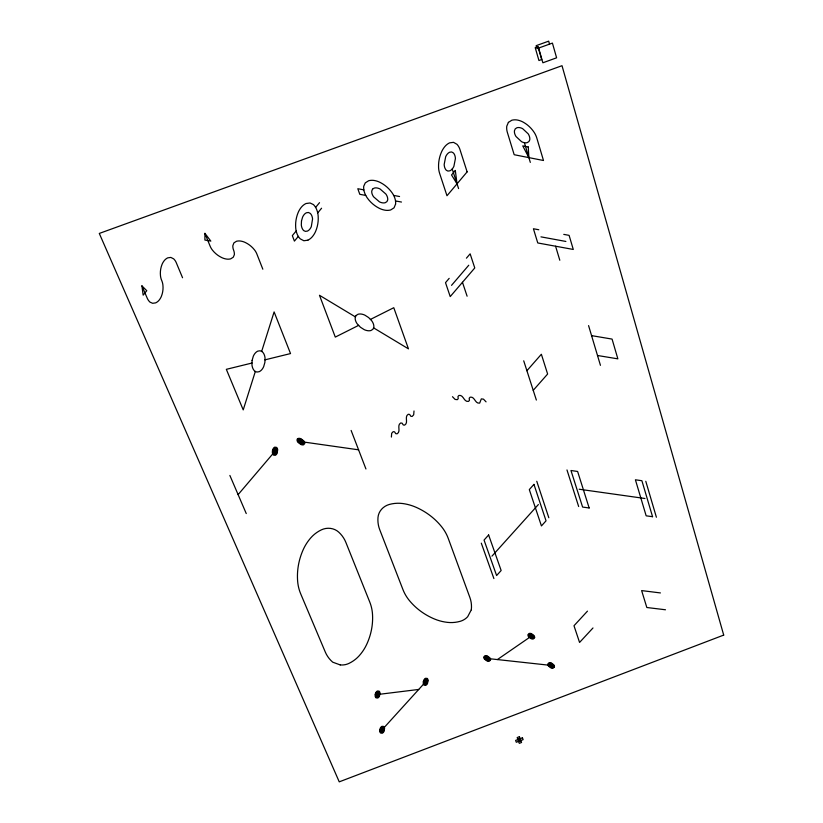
<?xml version="1.0" encoding="UTF-8"?>
<svg xmlns="http://www.w3.org/2000/svg" width="823" height="823" viewBox="0 0 823 823"><rect width="100%" height="100%" fill="white"/><g stroke="black" fill="none" stroke-linecap="round" stroke-linejoin="round"><path stroke-width="1.23" d="M204.927 233.351L204.906 240.059L210.811 241.088L204.927 233.351L210.071 246.026A16.82 16.254 35.7 0 0 212.488 250.182A25.41 24.587 37.2 0 0 221.685 257.558A16.789 16.234 35.2 0 0 226.263 259.019A10.699 10.349 33.8 0 0 230.707 258.844L233.248 257.229L234.36 254.698A11.357 10.966 32.5 0 0 233.578 250.079A10.658 10.349 34.8 0 1 232.837 245.707L233.907 242.898L236.458 241.273A10.648 10.329 33.3 0 1 240.913 241.108A16.645 16.141 31.7 0 1 245.48 242.59A25.102 24.32 29.8 0 1 254.554 249.966A16.614 16.121 31.1 0 1 256.899 254.101L262.825 269.203M255.346 371.42L243.217 409.885L226.335 369.332L252.013 363.025M261.632 351.483L274.11 311.917L290.529 353.571L264.975 359.846M296.187 230.965L292.33 235.625L294.418 241.108L298.307 236.396M315.61 207.427L319.53 202.664M317.709 212.92L321.577 208.229M238.114 494.623L275.026 451.23M449.183 278.349L445.51 282.659L450.222 296.589L474.768 267.959L470.139 253.834L466.425 258.175M451.539 285.344L468.76 265.232M526.905 370.72L541.369 354.26L547.624 374.033L533.232 390.339M491.979 556.132L538.376 504.561M382.15 729.764L425.676 681.794M587.468 611.139L573.991 625.747L579.567 642.444L592.982 627.97M497.401 659.562L531.288 636.189M358.622 325.373L335.29 337.091L319.478 295.282L355.485 316.958M370.432 319.437L393.775 307.709L408.455 348.849L373.591 327.863M517.852 739.414L520.105 738.56M518.624 741.502L520.866 740.638M377.582 694.519L418.732 689.448M487.165 658.451L551.143 665.437M665.488 609.771L646.827 607.508L641.631 590.595L660.416 592.93M579.176 489.232L644.985 498.501M300.909 441.622L358.571 449.821M597.508 355.495L617.857 358.849L612.075 339.086L591.572 335.63M540.958 236.859L565.885 241.448M365.751 195.421L359.795 194.31L357.81 188.724L363.859 189.856M395.513 200.946L401.47 202.047M538.798 229.751L533.417 228.753L537.769 242.96L573.281 249.451L569.105 235.357L563.776 234.38M393.672 195.421L399.567 196.522M141.916 285.869L146.772 290.714L143.161 295.159L141.916 285.869L147.266 298.265A11.429 10.822 25.8 0 0 150.012 302.154L152.656 303.296L155.691 302.864A10.792 10.195 26.1 0 0 159.096 300.189A16.944 15.997 26.7 0 0 161.421 296.229A25.698 24.217 27.3 0 0 162.903 285.036A16.964 16.028 27.2 0 0 161.699 280.468A16.872 16.079 28.5 0 1 160.495 275.89A25.42 24.279 28.5 0 1 161.977 264.584A16.892 16.1 29.1 0 1 164.322 260.562A10.812 10.298 29.8 0 1 167.758 257.846L170.824 257.424L173.643 258.844A10.843 10.308 30 0 1 176.215 262.568L182.552 277.752M452.475 396.696L455.109 399.412L457.279 399.68L458.226 398.661L457.979 396.511L458.925 395.431C463.719 394.546 463.699 402.272 468.493 401.398L469.439 400.389L469.203 398.239L470.149 397.159C474.922 396.285 474.892 403.99 479.665 403.116L481.321 398.888L483.482 399.155L486.064 401.861M229.874 475.447L246.252 513.562M351.123 430.439L365.937 468.976M481.301 543.149L493.893 578.559M462.464 282.31L467.104 296.208M536.761 481.27L548.818 517.749M452.218 169.003A7.088 6.821 -78.6 0 1 449.903 170.803L447.938 171.071L446.292 170.248A7.53 7.232 -77.9 0 1 444.729 167.553A11.1 10.658 -77.6 0 1 444.183 164.425L445.665 156.751A11.121 10.668 -78 0 1 447.352 154.035A7.109 6.821 -78.7 0 1 449.677 152.224L451.652 151.957L453.38 152.944A7.119 6.831 -79.4 0 1 454.852 155.506A11.141 10.709 -79.8 0 1 455.397 158.644L453.895 166.308A11.121 10.699 -79.5 0 1 452.218 169.003L458.586 188.59M523.716 360.813L536.359 400.06M566.975 469.943L578.662 506.526M524.385 142.698A7.15 6.718 -74.1 0 0 527.224 142.626L528.922 141.546L529.765 139.838A7.582 7.14 -73.9 0 0 529.487 136.68A11.172 10.534 -74.1 0 0 528.181 133.83L522.698 128.707A11.183 10.545 -74.4 0 0 519.848 127.658A7.16 6.738 -74.8 0 0 516.988 127.73L515.28 128.81L514.457 130.713A7.16 6.738 -74.9 0 0 514.725 133.707A11.224 10.545 -74.7 0 0 516.052 136.556L521.535 141.659A11.213 10.534 -74.4 0 0 524.385 142.698L530.321 162.398M555.576 246.211L559.805 260.243M588.579 325.61L600.44 365.33M645.788 481.28L656.394 517.235M538.623 48.084L542.871 62.785L556.605 57.805L552.418 43.094L537.018 48.629L536.164 45.677L548.674 41.15L549.517 44.103M391.388 437.064L391.686 433.289L393.178 431.653L394.577 431.859L395.75 433.659L397.118 433.803C401.346 431.355 396.47 425.419 400.708 422.971L402.108 423.176L403.28 424.977L404.638 425.131C408.887 422.672 404.011 416.716 408.259 414.257L409.659 414.463L410.821 416.273L412.189 416.428L413.691 414.792L414.01 410.975M252.105 360.443L251.961 364.805A12.767 12.283 5.3 0 0 252.795 368.251A8.662 8.323 5.7 0 0 254.821 371.194L256.827 372.047L259.152 371.698A8.168 7.849 6.6 0 0 261.817 369.64A12.818 12.314 7.6 0 0 263.679 366.605L264.883 362.418L265.037 358.077A12.829 12.324 7.9 0 0 264.204 354.61A8.189 7.87 7.5 0 0 262.311 351.812L260.181 350.773L257.836 351.112A8.168 7.87 6.6 0 0 255.161 353.201A12.777 12.304 5.6 0 0 253.299 356.246L252.105 360.443M272.444 450.86L272.372 452.588A5.175 4.876 -3.8 0 0 272.711 453.957A3.508 3.302 -3.7 0 0 273.524 455.119L275.283 455.294A3.313 3.117 -3.4 0 0 276.363 454.471A5.185 4.876 -3.1 0 0 277.125 453.257L277.68 449.862A5.185 4.887 -3.1 0 0 277.351 448.494A3.313 3.117 -3.3 0 0 276.59 447.403L274.779 447.146A3.313 3.117 -3.6 0 0 273.689 447.979A5.175 4.876 -3.8 0 0 272.938 449.193L272.444 450.86M272.958 450.932L272.907 452.321A4.146 3.899 -3.8 0 0 273.174 453.411A2.808 2.644 -3.6 0 0 273.822 454.337L275.232 454.481A2.644 2.49 -3.4 0 0 276.096 453.823A4.146 3.909 -3.2 0 0 276.703 452.845L277.156 450.13A4.146 3.909 -3.2 0 0 276.888 449.039A2.644 2.49 -3.3 0 0 276.271 448.165L274.831 447.959A2.644 2.49 -3.6 0 0 273.956 448.628A4.146 3.899 -3.7 0 0 273.349 449.605L272.958 450.932M273.473 451.004L273.431 452.043A3.107 2.922 -3.7 0 0 273.637 452.866A2.109 1.985 -3.6 0 0 274.121 453.555L275.18 453.668A1.985 1.872 -3.4 0 0 275.828 453.175A3.107 2.932 -3.3 0 0 276.281 452.444L276.621 450.407A3.107 2.932 -3.3 0 0 276.425 449.584A1.985 1.872 -3.4 0 0 275.962 448.926L274.882 448.782A1.985 1.872 -3.5 0 0 274.224 449.276A3.107 2.932 -3.7 0 0 273.771 450.006L273.473 451.004M273.997 451.076C275.335 456.796 277.084 445.984 273.997 451.076M274.512 451.158C275.18 454.018 276.055 448.607 274.512 451.158M301.485 220.976L301.321 224.844A10.987 10.843 54.3 0 0 302 227.93A7.458 7.356 52.4 0 0 303.687 230.574L305.384 231.366L307.391 231.098A7.026 6.923 51 0 0 309.685 229.298A11.038 10.864 51.1 0 0 311.3 226.623L312.555 219.052A11.049 10.864 52.2 0 0 311.876 215.955A7.047 6.934 54 0 0 310.292 213.445L308.481 212.488L306.475 212.756A7.037 6.934 55.3 0 0 304.171 214.566A10.997 10.853 55.5 0 0 302.555 217.251L301.485 220.976M375.237 694.283L375.134 695.774A4.753 4.156 -15.8 0 0 375.401 696.937A3.035 2.654 -15.7 0 0 376.07 697.853L377.706 698.017A3.035 2.654 -15.6 0 0 378.714 697.276A4.753 4.166 -15.5 0 0 379.434 696.207L380.031 693.275A4.753 4.166 -15.5 0 0 379.763 692.102A3.22 2.819 -15.6 0 0 379.053 691.125L377.459 691.011A3.035 2.654 -15.7 0 0 376.45 691.762A4.753 4.156 -15.8 0 0 375.73 692.832L375.237 694.283M375.71 694.334L375.627 695.528A3.796 3.323 -15.8 0 0 375.844 696.453A2.428 2.119 -15.7 0 0 376.378 697.194L377.685 697.318A2.428 2.13 -15.6 0 0 378.487 696.721A3.806 3.333 -15.6 0 0 379.064 695.867L379.537 693.522A3.806 3.333 -15.6 0 0 379.331 692.585A2.582 2.263 -15.6 0 0 378.765 691.804L377.479 691.711A2.428 2.13 -15.7 0 0 376.677 692.318A3.806 3.323 -15.8 0 0 376.101 693.172L375.71 694.334M376.173 694.375L376.111 695.27A2.85 2.5 -15.8 0 0 376.276 695.97A1.821 1.595 -15.7 0 0 376.677 696.525L377.654 696.618A1.821 1.595 -15.6 0 0 378.261 696.176A2.85 2.5 -15.6 0 0 378.693 695.528L379.053 693.768A2.85 2.5 -15.6 0 0 378.889 693.069A1.934 1.697 -15.6 0 0 378.467 692.482L377.51 692.421A1.821 1.595 -15.7 0 0 376.903 692.863A2.85 2.5 -15.8 0 0 376.471 693.511L376.173 694.375M376.646 694.427C377.778 699.313 379.526 689.911 376.646 694.427M377.119 694.478C377.675 696.916 378.559 692.215 377.119 694.478M379.835 729.538L379.722 730.999A4.701 4.064 -16 0 0 379.989 732.141A3.004 2.592 -15.9 0 0 380.648 733.036L382.263 733.19A3.004 2.592 -15.8 0 0 383.261 732.449A4.701 4.074 -15.7 0 0 383.981 731.4L384.567 728.52A4.701 4.074 -15.7 0 0 384.31 727.378A3.189 2.757 -15.8 0 0 383.611 726.431L382.026 726.328A3.004 2.603 -15.9 0 0 381.028 727.069A4.701 4.064 -16 0 0 380.319 728.118L379.835 729.538M380.298 729.59L380.216 730.752A3.765 3.251 -15.9 0 0 380.421 731.668A2.397 2.078 -15.9 0 0 380.946 732.377L382.242 732.501A2.407 2.078 -15.8 0 0 383.045 731.914A3.765 3.261 -15.7 0 0 383.611 731.071L384.084 728.777A3.765 3.261 -15.7 0 0 383.878 727.861A2.551 2.212 -15.8 0 0 383.312 727.1L382.057 727.018A2.407 2.078 -15.9 0 0 381.255 727.604A3.765 3.251 -16 0 0 380.689 728.448L380.298 729.59M380.761 729.631L380.699 730.505A2.819 2.438 -15.9 0 0 380.854 731.184A1.8 1.553 -15.9 0 0 381.244 731.729L382.222 731.822A1.8 1.553 -15.8 0 0 382.818 731.38A2.819 2.438 -15.8 0 0 383.24 730.742L383.6 729.024A2.819 2.438 -15.8 0 0 383.446 728.334A1.913 1.656 -15.8 0 0 383.024 727.758L382.078 727.707A1.8 1.564 -15.9 0 0 381.481 728.149A2.819 2.438 -15.9 0 0 381.049 728.777L380.761 729.631M381.224 729.672C382.335 734.455 384.074 725.238 381.224 729.672M381.687 729.713C382.242 732.11 383.106 727.501 381.687 729.713M423.361 681.557L423.238 683.049A4.722 4.146 -18.8 0 0 423.485 684.211A3.014 2.644 -18.7 0 0 424.133 685.127L425.748 685.302A3.014 2.644 -18.6 0 0 426.756 684.551A4.732 4.146 -18.6 0 0 427.487 683.481L428.114 680.549A4.732 4.146 -18.6 0 0 427.867 679.376A3.21 2.808 -18.7 0 0 427.178 678.399L425.604 678.286A3.014 2.644 -18.8 0 0 424.596 679.037A4.722 4.146 -18.9 0 0 423.866 680.107L423.361 681.557M423.824 681.598L423.722 682.792A3.776 3.313 -18.8 0 0 423.917 683.728A2.418 2.119 -18.7 0 0 424.442 684.469L425.738 684.602A2.418 2.119 -18.6 0 0 426.54 684.006A3.786 3.313 -18.6 0 0 427.127 683.152L427.631 680.796A3.786 3.323 -18.6 0 0 427.435 679.86A2.562 2.253 -18.7 0 0 426.88 679.078L425.614 678.985A2.418 2.119 -18.8 0 0 424.812 679.592A3.786 3.313 -18.8 0 0 424.226 680.446L423.824 681.598M424.287 681.65L424.215 682.545A2.839 2.49 -18.8 0 0 424.359 683.244A1.811 1.584 -18.7 0 0 424.75 683.8L425.717 683.903A1.811 1.584 -18.7 0 0 426.324 683.45A2.839 2.49 -18.6 0 0 426.767 682.812L427.137 681.043A2.839 2.49 -18.6 0 0 426.993 680.343A1.924 1.687 -18.7 0 0 426.581 679.757L425.635 679.695A1.811 1.584 -18.8 0 0 425.028 680.137A2.839 2.49 -18.8 0 0 424.586 680.786L424.287 681.65M424.75 681.701C425.8 686.588 427.662 677.185 424.75 681.701M425.213 681.753C425.738 684.191 426.664 679.489 425.213 681.753M372.521 189.167L371.759 191.059A7.047 6.903 -89.4 0 0 372.14 194.002A11.038 10.802 -88.4 0 0 373.601 196.81L379.382 201.8A11.028 10.792 -87.4 0 0 382.314 202.808A7.026 6.882 -86.9 0 0 385.215 202.715L386.913 201.635L387.705 199.938A7.448 7.304 -87.3 0 0 387.304 196.831A10.987 10.781 -88.3 0 0 385.864 194.033L380.092 189.012A10.997 10.792 -89.4 0 0 377.14 187.994A7.037 6.903 -89.8 0 0 374.228 188.086L372.521 189.167M297.412 438.957L297.062 439.801A3.302 3.127 -6.4 0 0 297.268 441.107A5.164 4.887 -6.6 0 0 297.988 442.332L300.796 444.461A5.164 4.887 -6.8 0 0 302.216 444.873A3.292 3.117 -6.8 0 0 303.605 444.79L304.767 443.515A3.498 3.313 -6.7 0 0 304.541 442.146A5.164 4.876 -6.5 0 0 303.831 440.922L301.023 438.782A5.164 4.887 -6.3 0 0 299.603 438.371A3.302 3.117 -6.3 0 0 298.214 438.453L297.412 438.957M298.111 439.492L297.833 440.171A2.644 2.5 -6.4 0 0 297.998 441.21A4.136 3.909 -6.6 0 0 298.574 442.188L300.817 443.895A4.136 3.909 -6.7 0 0 301.948 444.225A2.634 2.5 -6.8 0 0 303.059 444.153L303.996 443.144A2.798 2.644 -6.6 0 0 303.821 442.033A4.125 3.909 -6.5 0 0 303.245 441.056L300.992 439.348A4.136 3.909 -6.3 0 0 299.86 439.019A2.644 2.5 -6.3 0 0 298.749 439.091L298.111 439.492M395.585 204.083L394.042 207.828L390.658 209.968A14.042 13.754 -85.5 0 1 384.886 210.163A22.077 21.573 -86.7 0 1 379.022 208.168A33.496 32.632 -87 0 1 367.459 198.199A22.118 21.614 -88.5 0 1 364.527 192.582A14.989 14.67 89.8 0 1 363.704 186.317L365.278 182.881L368.694 180.721A14.084 13.806 88.6 0 1 374.537 180.535A21.964 21.593 89.4 0 1 380.452 182.583A33.043 32.581 89 0 1 391.985 192.644A21.923 21.552 -88.2 0 1 394.865 198.23A14.001 13.744 -85.9 0 1 395.585 204.083M298.811 440.027L298.595 440.531A1.975 1.872 -6.5 0 0 298.728 441.313A3.097 2.932 -6.6 0 0 299.161 442.044L300.848 443.33A3.097 2.932 -6.7 0 0 301.691 443.576A1.975 1.872 -6.7 0 0 302.525 443.525L303.224 442.764A2.099 1.985 -6.6 0 0 303.09 441.93A3.097 2.932 -6.5 0 0 302.658 441.2L300.971 439.914A3.097 2.932 -6.4 0 0 300.128 439.677A1.975 1.872 -6.4 0 0 299.294 439.719L298.811 440.027M299.51 440.562C300.323 445.716 304.87 440.089 299.51 440.562M300.21 441.087L301.609 442.157L300.21 441.087M356.092 315.497L355.207 317.637A8.065 7.911 -20.9 0 0 355.67 320.949A12.623 12.396 -22.9 0 0 357.388 324.077L360.433 327.235L364.147 329.601A12.612 12.376 -23.6 0 0 367.572 330.671A8.045 7.891 -22.6 0 0 370.947 330.517L372.912 329.272L373.827 327.348A8.539 8.364 -20.8 0 0 373.364 323.851A12.602 12.335 -19.2 0 0 371.667 320.733L368.632 317.565L364.918 315.178A12.612 12.355 -18.4 0 0 361.472 314.088A8.055 7.901 -19.1 0 0 358.077 314.242L356.092 315.497M508.398 122.39L506.762 126.228A14.361 13.497 -75.4 0 0 507.307 132.215L514.18 154.714L543.489 160.506L536.843 138.161A22.303 21.048 -73.7 0 0 534.23 132.472A33.62 31.819 -73.7 0 0 523.284 122.195A22.344 21.089 -74.4 0 0 517.564 120.076A14.32 13.497 -75.1 0 0 511.824 120.22L508.398 122.39M487.833 658.739L486.496 658.143L487.833 658.739M488.512 659.038C484.685 660.941 486.434 654.48 488.512 659.038M489.181 659.326L488.523 660.046A1.8 1.584 -22.9 0 1 487.782 660.108A2.829 2.479 -22.9 0 1 487.031 659.923L485.58 658.863A2.829 2.479 -22.9 0 1 485.22 658.235A1.913 1.687 -22.8 0 1 485.138 657.526L485.807 656.847A1.8 1.584 -22.7 0 1 486.547 656.785A2.829 2.479 -22.7 0 1 487.298 656.97L488.749 658.04A2.829 2.479 -22.7 0 1 489.109 658.657A1.8 1.584 -22.8 0 1 489.181 659.326M489.85 659.624L488.975 660.581A2.407 2.109 -22.9 0 1 487.977 660.663A3.765 3.313 -22.9 0 1 486.979 660.416L485.045 658.997A3.765 3.313 -22.9 0 1 484.572 658.163A2.551 2.243 -22.8 0 1 484.469 657.217L485.354 656.312A2.407 2.119 -22.7 0 1 486.352 656.229A3.765 3.313 -22.7 0 1 487.35 656.476L489.284 657.896A3.765 3.313 -22.7 0 1 489.747 658.729A2.407 2.109 -22.8 0 1 489.85 659.624M490.518 659.912L489.428 661.116A3.004 2.644 -22.9 0 1 488.183 661.219A4.712 4.136 -23 0 1 486.938 660.91L484.521 659.13A4.712 4.146 -22.9 0 1 483.924 658.091A3.199 2.808 -22.8 0 1 483.79 656.908L484.891 655.777A3.004 2.644 -22.7 0 1 486.146 655.674A4.712 4.136 -22.7 0 1 487.391 655.982L489.808 657.762A4.712 4.136 -22.7 0 1 490.395 658.801A3.004 2.644 -22.8 0 1 490.518 659.912M531.956 636.488L530.619 635.87L531.956 636.488M532.615 636.776C528.798 638.689 530.609 632.198 532.615 636.776M533.283 637.074L532.615 637.794A1.8 1.584 -26 0 1 531.874 637.866A2.829 2.49 -26 0 1 531.133 637.671L529.703 636.591A2.829 2.49 -26 0 1 529.364 635.963A1.913 1.687 -25.9 0 1 529.292 635.243L529.961 634.564A1.8 1.584 -25.9 0 1 530.701 634.502A2.829 2.49 -25.8 0 1 531.442 634.698L532.872 635.778A2.829 2.479 -25.9 0 1 533.211 636.405A1.8 1.584 -25.9 0 1 533.283 637.074M533.942 637.372L533.067 638.339A2.407 2.119 -26 0 1 532.07 638.422A3.765 3.313 -26.1 0 1 531.082 638.164L529.179 636.724A3.765 3.313 -26 0 1 528.716 635.891A2.551 2.253 -26 0 1 528.623 634.934L529.508 634.029A2.407 2.119 -25.9 0 1 530.506 633.947A3.765 3.313 -25.8 0 1 531.493 634.204L533.397 635.644A3.765 3.313 -25.8 0 1 533.86 636.477A2.407 2.109 -25.9 0 1 533.942 637.372M534.611 637.671L533.51 638.874A3.004 2.644 -26 0 1 532.265 638.977A4.712 4.146 -26.1 0 1 531.03 638.658L528.654 636.868A4.712 4.146 -26.1 0 1 528.078 635.819A3.199 2.808 -26 0 1 527.955 634.626L529.066 633.494A3.004 2.644 -25.8 0 1 530.31 633.381A4.712 4.136 -25.8 0 1 531.545 633.71L533.932 635.5A4.712 4.136 -25.8 0 1 534.497 636.549A3.004 2.644 -25.9 0 1 534.611 637.671M551.791 665.725L550.484 665.128L551.791 665.725M552.449 666.013C548.684 667.895 550.484 661.527 552.449 666.013M553.097 666.301L552.449 667.011A1.78 1.553 -26.3 0 1 551.708 667.072A2.798 2.428 -26.3 0 1 550.978 666.887L549.579 665.838A2.798 2.428 -26.3 0 1 549.239 665.231A1.893 1.646 -26.2 0 1 549.178 664.521L549.836 663.852A1.78 1.553 -26.2 0 1 550.577 663.791A2.798 2.428 -26.1 0 1 551.307 663.976L552.706 665.025A2.788 2.428 -26.1 0 1 553.035 665.642A1.78 1.553 -26.2 0 1 553.097 666.301M553.756 666.589L552.881 667.535A2.376 2.068 -26.3 0 1 551.904 667.618A3.724 3.241 -26.3 0 1 550.926 667.371L549.054 665.972A3.724 3.241 -26.3 0 1 548.612 665.159A2.531 2.202 -26.2 0 1 548.519 664.223L549.404 663.328A2.376 2.068 -26.2 0 1 550.381 663.245A3.724 3.241 -26.1 0 1 551.359 663.492L553.231 664.891A3.724 3.241 -26.1 0 1 553.673 665.714A2.376 2.068 -26.2 0 1 553.756 666.589M554.404 666.877L553.313 668.06A2.973 2.582 -26.3 0 1 552.089 668.173A4.66 4.053 -26.4 0 1 550.875 667.865L548.54 666.116A4.66 4.053 -26.3 0 1 547.974 665.087A3.158 2.747 -26.2 0 1 547.871 663.914L548.972 662.803A2.973 2.582 -26.1 0 1 550.196 662.69A4.66 4.043 -26.1 0 1 551.41 662.999L553.745 664.758A4.65 4.043 -26.1 0 1 554.301 665.776A2.973 2.582 -26.2 0 1 554.404 666.877M471.312 609.802L467.69 616.694A14.536 13.003 -21.9 0 1 460.17 621.324A30.79 27.673 -22 0 1 447.465 622.373A48.403 43.701 -22.6 0 1 434.616 619.061A73.432 66.632 -24.1 0 1 409.309 600.451A48.557 43.958 -22.1 0 1 402.92 589.515L379.722 529.683A31.655 29.227 -20 0 1 377.994 517.41A15.051 13.919 -18.3 0 1 389.351 504.448A31.603 29.072 -18.4 0 1 402.673 503.532A49.308 45.152 -17.9 0 1 416.088 507.297A74.235 67.579 -16.6 0 1 441.982 527.214A49.143 44.884 -18.6 0 1 448.298 538.54L469.892 597.508A32.632 29.237 -20.6 0 1 471.312 609.802M455.314 170.474L451.529 174.97L457.032 183.838L455.314 170.474M467.125 171.873L446.982 195.751L439.688 173.571A22.18 21.275 -76.7 0 1 438.566 167.316A33.486 32.046 -75.5 0 1 441.529 151.936A22.231 21.305 -77.3 0 1 444.904 146.504A14.238 13.641 -78.8 0 1 449.564 142.863L453.524 142.348L456.991 144.323A14.258 13.682 -80.1 0 1 459.934 149.457L467.125 171.873M488.625 534.971L484.047 540.083L496.608 575.544L501.156 570.514L488.625 534.971M533.952 484.387L529.302 489.592L541.431 525.928L546.04 520.825L533.952 484.387M723.705 635.089L339.241 781.85L99.295 233.434L562.006 65.696L723.705 635.089M519.426 736.708L517.173 737.573L519.303 743.344L521.545 742.48L519.426 736.708M522.44 737.799L515.61 740.412L516.288 742.253L523.119 739.651L522.44 737.799M537.964 46.654L535.207 47.652L538.942 60.532L541.699 59.534L537.964 46.654M307.833 240.203L303.852 240.748L300.261 238.865A14.012 13.826 51.1 0 1 297.062 233.897A21.923 21.665 55.7 0 1 295.704 227.734A33.033 32.694 62.6 0 1 298.152 212.54A21.974 21.696 58.3 0 1 301.403 207.149A14.084 13.878 57.4 0 1 306.022 203.518L310.045 202.983L313.46 204.598A15.009 14.752 54.3 0 1 316.834 209.958A22.149 21.758 51.4 0 1 318.172 216.161A33.568 32.889 48.4 0 1 315.651 231.294A22.108 21.727 49.3 0 1 312.411 236.613A14.053 13.847 48.9 0 1 307.833 240.203M589.155 507.966L582.602 507.071L570.967 470.509L577.612 471.466L589.155 507.966M652.557 516.7L646.158 515.826L635.407 479.788L641.899 480.725L652.557 516.7M528.263 146.988L522.749 145.897L528.88 157.615L528.263 146.988M340.218 664.912L332.739 662.186A32.848 29.268 -14.3 0 1 325.322 652.104L300.745 593.959A49.38 44.895 -13.6 0 1 297.648 581.367A74.296 67.579 -15.7 0 1 303.276 549.517A49.503 45.152 -13.7 0 1 310.713 537.933A31.778 29.072 -12.5 0 1 321.299 529.889A15.143 13.919 -11.7 0 1 338.695 532.111A31.922 29.227 -10.7 0 1 345.855 542.367L369.743 602.004A49.051 44.01 -11.9 0 1 372.51 614.328A74.471 66.725 -10.1 0 1 366.492 644.81A48.938 43.763 -11.8 0 1 359.209 655.746A31.079 27.704 -12.9 0 1 349.024 663.369A14.66 13.024 -13.4 0 1 340.218 664.912"/></g></svg>
